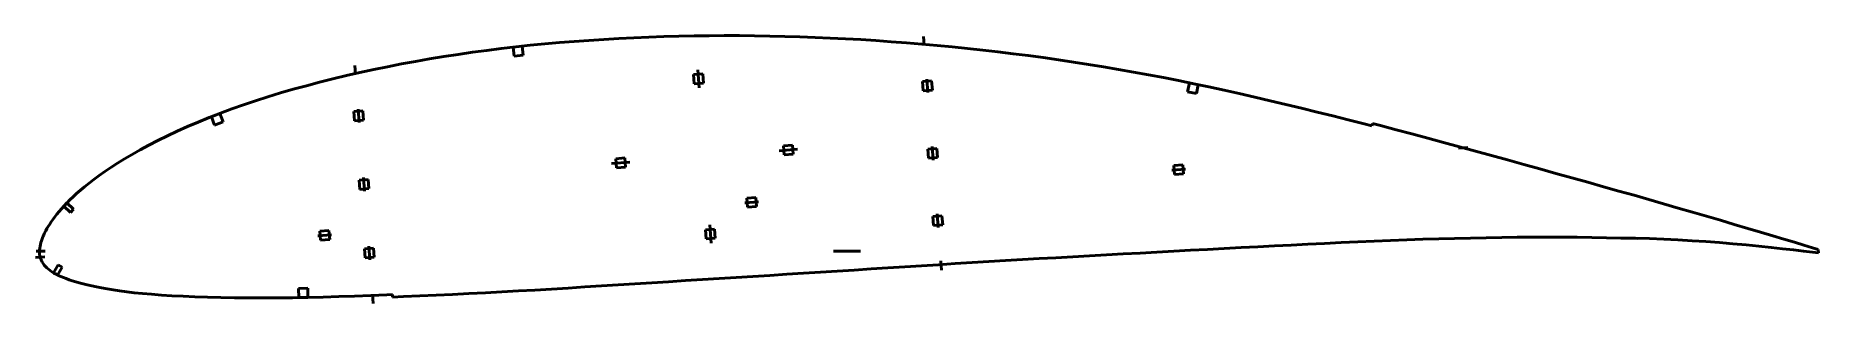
# Model space of a CAD drawing. Header units: metres. Extents: x -294 to 489, y -23 to 95.
import ezdxf

# ---------------------------------------------------------------- set-up
doc = ezdxf.new("R2010")
doc.units = ezdxf.units.M
for name, color, linetype, lineweight in [('FoilLayer', 1, 'Continuous', 50), ('StringerLayer', 1, 'Continuous', 50), ('SubLayer', 1, 'Continuous', 50)]:
    doc.layers.add(name, color=color, linetype=linetype, lineweight=lineweight)

msp = doc.modelspace()

# ---------------------------------------------------------------- linework, layer by layer
at = {"layer": 'FoilLayer'}
for p, q in [((-24.4, 94.03), (-31, 93.75)), ((-17.8, 94.26), (-24.4, 94.03)), ((-11.18, 94.44), (-17.8, 94.26)), ((-4.55, 94.58), (-11.18, 94.44)), ((2.09, 94.66), (-4.55, 94.58)), ((8.73, 94.71), (2.09, 94.66)), ((15.36, 94.7), (8.73, 94.71)), ((22, 94.65), (15.36, 94.7)), ((28.64, 94.55), (22, 94.65)), ((35.28, 94.4), (28.64, 94.55)), ((41.94, 94.2), (35.28, 94.4)), ((48.6, 93.96), (41.94, 94.2)), ((55.26, 93.67), (48.6, 93.96)), ((-108.15, 86.48), (-114.41, 85.51)), ((-101.85, 87.39), (-108.15, 86.48)), ((-95.54, 88.25), (-101.85, 87.39)), ((-89.2, 89.05), (-95.54, 88.25)), ((-82.85, 89.79), (-89.2, 89.05)), ((-76.49, 90.48), (-82.85, 89.79)), ((-70.11, 91.1), (-76.49, 90.48)), ((-63.69, 91.66), (-70.11, 91.1)), ((-57.22, 92.17), (-63.69, 91.66)), ((-50.7, 92.63), (-57.22, 92.17)), ((-44.15, 93.05), (-50.7, 92.63)), ((-37.58, 93.43), (-44.15, 93.05)), ((-31, 93.75), (-37.58, 93.43)), ((61.93, 93.33), (55.26, 93.67)), ((68.61, 92.95), (61.93, 93.33)), ((75.3, 92.53), (68.61, 92.95)), ((82, 92.05), (75.3, 92.53)), ((88.7, 91.54), (82, 92.05)), ((95.4, 90.98), (88.7, 91.54)), ((102.11, 90.38), (95.4, 90.98)), ((108.82, 89.75), (102.11, 90.38)), ((115.52, 89.07), (108.82, 89.75)), ((122.2, 88.35), (115.52, 89.07)), ((128.86, 87.59), (122.2, 88.35)), ((135.5, 86.78), (128.86, 87.59)), ((142.14, 85.93), (135.5, 86.78)), ((-151.25, 78.53), (-157.21, 77.17)), ((-145.22, 79.84), (-151.25, 78.53)), ((-139.15, 81.08), (-145.22, 79.84)), ((-133.02, 82.27), (-139.15, 81.08)), ((-126.86, 83.41), (-133.02, 82.27)), ((-120.66, 84.48), (-126.86, 83.41)), ((-114.41, 85.51), (-120.66, 84.48)), ((148.77, 85.04), (142.14, 85.93)), ((155.4, 84.1), (148.77, 85.04)), ((162.01, 83.11), (155.4, 84.1)), ((168.62, 82.08), (162.01, 83.11)), ((175.21, 81.01), (168.62, 82.08)), ((181.8, 79.89), (175.21, 81.01)), ((188.39, 78.73), (181.8, 79.89)), ((194.98, 77.51), (188.39, 78.73)), ((-180.54, 71.14), (-186.17, 69.52)), ((-174.8, 72.72), (-180.54, 71.14)), ((-168.99, 74.27), (-174.8, 72.72)), ((-163.12, 75.75), (-168.99, 74.27)), ((-157.21, 77.17), (-163.12, 75.75)), ((201.59, 76.25), (194.98, 77.51)), ((208.21, 74.94), (201.59, 76.25)), ((214.84, 73.58), (208.21, 74.94)), ((221.48, 72.18), (214.84, 73.58)), ((228.15, 70.73), (221.48, 72.18)), ((234.85, 69.23), (228.15, 70.73)), ((-202.34, 64.37), (-207.5, 62.54)), ((-197.06, 66.14), (-202.34, 64.37)), ((-191.68, 67.86), (-197.06, 66.14)), ((-186.17, 69.52), (-191.68, 67.86)), ((241.6, 67.68), (234.85, 69.23)), ((248.39, 66.09), (241.6, 67.68)), ((255.24, 64.47), (248.39, 66.09)), ((262.1, 62.82), (255.24, 64.47)), ((268.97, 61.15), (262.1, 62.82)), ((-222.28, 56.76), (-226.94, 54.75)), ((-217.48, 58.73), (-222.28, 56.76)), ((-212.55, 60.66), (-217.48, 58.73)), ((-207.5, 62.54), (-212.55, 60.66)), ((275.84, 59.45), (268.97, 61.15)), ((282.71, 57.73), (275.84, 59.45)), ((289.6, 55.97), (282.71, 57.73)), ((293.08, 55.08), (289.6, 55.97)), ((293.34, 56.09), (293.08, 55.08)), ((296.77, 55.21), (293.34, 56.09)), ((303.7, 53.4), (296.77, 55.21)), ((-239.98, 48.6), (-243.95, 46.55)), ((-235.8, 50.66), (-239.98, 48.6)), ((-231.45, 52.71), (-235.8, 50.66)), ((-226.94, 54.75), (-231.45, 52.71)), ((310.64, 51.56), (303.7, 53.4)), ((317.59, 49.71), (310.64, 51.56)), ((324.56, 47.83), (317.59, 49.71)), ((331.56, 45.93), (324.56, 47.83)), ((-254.58, 40.6), (-257.69, 38.69)), ((-251.26, 42.55), (-254.58, 40.6)), ((-247.72, 44.54), (-251.26, 42.55)), ((-243.95, 46.55), (-247.72, 44.54)), ((338.59, 44), (331.56, 45.93)), ((345.63, 42.07), (338.59, 44)), ((352.67, 40.12), (345.63, 42.07)), ((359.72, 38.16), (352.67, 40.12)), ((-268.09, 31.56), (-270.23, 29.93)), ((-265.78, 33.25), (-268.09, 31.56)), ((-263.28, 35.01), (-265.78, 33.25)), ((-260.58, 36.82), (-263.28, 35.01)), ((-257.69, 38.69), (-260.58, 36.82)), ((366.77, 36.19), (359.72, 38.16)), ((373.82, 34.22), (366.77, 36.19)), ((380.84, 32.25), (373.82, 34.22)), ((387.82, 30.29), (380.84, 32.25)), ((-277.24, 23.92), (-278.67, 22.54)), ((-275.69, 25.35), (-277.24, 23.92)), ((-274.02, 26.83), (-275.69, 25.35)), ((-272.2, 28.35), (-274.02, 26.83)), ((-270.23, 29.93), (-272.2, 28.35)), ((394.71, 28.35), (387.82, 30.29)), ((401.5, 26.44), (394.71, 28.35)), ((408.17, 24.57), (401.5, 26.44)), ((414.72, 22.7), (408.17, 24.57)), ((-284.33, 16.3), (-285.22, 15.16)), ((-283.37, 17.46), (-284.33, 16.3)), ((-282.34, 18.67), (-283.37, 17.46)), ((-281.21, 19.91), (-282.34, 18.67)), ((-279.99, 21.2), (-281.21, 19.91)), ((-278.67, 22.54), (-279.99, 21.2)), ((421.17, 20.85), (414.72, 22.7)), ((427.51, 18.99), (421.17, 20.85)), ((433.78, 17.16), (427.51, 18.99)), ((439.96, 15.39), (433.78, 17.16)), ((-289.7, 8.07), (-290.12, 7.18)), ((-289.22, 8.98), (-289.7, 8.07)), ((-288.68, 9.94), (-289.22, 8.98)), ((-288.1, 10.94), (-288.68, 9.94)), ((-287.47, 11.95), (-288.1, 10.94)), ((-286.78, 12.99), (-287.47, 11.95)), ((-286.03, 14.06), (-286.78, 12.99)), ((-285.22, 15.16), (-286.03, 14.06)), ((446.09, 13.6), (439.96, 15.39)), ((452.17, 11.81), (446.09, 13.6)), ((458.07, 10.06), (452.17, 11.81)), ((463.71, 8.38), (458.07, 10.06)), ((469.05, 6.8), (463.71, 8.38)), ((-291.92, 0.69), (-291.95, -0.05)), ((-291.85, 1.43), (-291.92, 0.69)), ((-291.73, 2.19), (-291.85, 1.43)), ((-291.58, 2.98), (-291.73, 2.19)), ((-291.39, 3.78), (-291.58, 2.98)), ((-291.14, 4.57), (-291.39, 3.78)), ((-290.84, 5.4), (-291.14, 4.57)), ((-290.5, 6.28), (-290.84, 5.4)), ((-290.12, 7.18), (-290.5, 6.28)), ((198.68, -0.38), (206.07, 0.03)), ((206.07, 0.03), (213.46, 0.42)), ((213.46, 0.42), (220.85, 0.81)), ((220.85, 0.81), (228.23, 1.21)), ((228.23, 1.21), (235.6, 1.61)), ((235.6, 1.61), (242.95, 1.99)), ((242.95, 1.99), (250.28, 2.37)), ((250.28, 2.37), (257.62, 2.73)), ((257.62, 2.73), (264.97, 3.08)), ((264.97, 3.08), (272.3, 3.44)), ((272.3, 3.44), (279.61, 3.78)), ((279.61, 3.78), (286.86, 4.12)), ((286.86, 4.12), (294.06, 4.44)), ((294.06, 4.44), (301.23, 4.73)), ((301.23, 4.73), (308.37, 5.01)), ((308.37, 5.01), (315.44, 5.27)), ((315.44, 5.27), (322.44, 5.49)), ((322.44, 5.49), (329.4, 5.67)), ((329.4, 5.67), (336.35, 5.82)), ((336.35, 5.82), (343.28, 5.95)), ((343.28, 5.95), (350.14, 6.09)), ((350.14, 6.09), (356.87, 6.21)), ((356.87, 6.21), (363.48, 6.25)), ((363.48, 6.25), (370.07, 6.22)), ((370.07, 6.22), (376.65, 6.19)), ((376.65, 6.19), (383.18, 6.17)), ((383.18, 6.17), (389.61, 6.1)), ((389.61, 6.1), (396.02, 5.96)), ((396.02, 5.96), (402.41, 5.81)), ((402.41, 5.81), (408.73, 5.7)), ((408.73, 5.7), (414.97, 5.54)), ((414.97, 5.54), (421.18, 5.27)), ((421.18, 5.27), (427.43, 4.96)), ((427.43, 4.96), (433.65, 4.64)), ((433.65, 4.64), (439.71, 4.3)), ((439.71, 4.3), (445.66, 3.84)), ((445.66, 3.84), (451.57, 3.32)), ((451.57, 3.32), (457.37, 2.78)), ((457.37, 2.78), (462.98, 2.24)), ((462.98, 2.24), (468.32, 1.69)), ((468.32, 1.69), (473.37, 1.13)), ((474, 5.34), (469.05, 6.8)), ((473.37, 1.13), (478.12, 0.61)), ((478.55, 3.96), (474, 5.34)), ((478.12, 0.61), (482.52, 0.09)), ((482.71, 2.67), (478.55, 3.96)), ((482.52, 0.09), (486.58, -0.4)), ((486.56, 1.51), (482.71, 2.67)), ((488.95, 0.75), (486.56, 1.51)), ((489.09, -0.73), (488.95, 0.75)), ((-291.95, -0.05), (-291.95, -0.72)), ((-291.95, -0.72), (-291.9, -1.39)), ((-291.9, -1.39), (-291.79, -2.07)), ((-291.79, -2.07), (-291.62, -2.74)), ((-291.62, -2.74), (-291.39, -3.42)), ((-291.39, -3.42), (-291.1, -4.1)), ((-291.1, -4.1), (-290.76, -4.76)), ((-290.76, -4.76), (-290.35, -5.41)), ((-290.35, -5.41), (-289.87, -6.05)), ((-289.87, -6.05), (-289.32, -6.67)), ((-289.32, -6.67), (-288.71, -7.28)), ((-288.71, -7.28), (-288.03, -7.88)), ((65.74, -8.25), (73.14, -7.78)), ((73.14, -7.78), (80.55, -7.31)), ((80.55, -7.31), (87.95, -6.83)), ((87.95, -6.83), (95.35, -6.36)), ((95.35, -6.36), (102.74, -5.89)), ((102.74, -5.89), (110.12, -5.43)), ((110.12, -5.43), (117.5, -4.98)), ((117.5, -4.98), (124.88, -4.53)), ((124.88, -4.53), (132.25, -4.09)), ((132.25, -4.09), (139.61, -3.66)), ((139.61, -3.66), (146.97, -3.23)), ((146.97, -3.23), (154.33, -2.82)), ((154.33, -2.82), (161.71, -2.41)), ((161.71, -2.41), (169.1, -2.01)), ((169.1, -2.01), (176.49, -1.61)), ((176.49, -1.61), (183.89, -1.2)), ((183.89, -1.2), (191.29, -0.78)), ((191.29, -0.78), (198.68, -0.38)), ((486.58, -0.4), (489.09, -0.73)), ((-288.03, -7.88), (-287.3, -8.46)), ((-287.3, -8.46), (-286.5, -9.02)), ((-286.5, -9.02), (-285.64, -9.56)), ((-285.64, -9.56), (-284.72, -10.09)), ((-284.72, -10.09), (-283.72, -10.59)), ((-283.72, -10.59), (-282.65, -11.08)), ((-282.65, -11.08), (-281.5, -11.56)), ((-281.5, -11.56), (-280.27, -12.03)), ((-280.27, -12.03), (-278.96, -12.5)), ((-278.96, -12.5), (-277.57, -12.97)), ((-277.57, -12.97), (-276.08, -13.44)), ((-276.08, -13.44), (-274.5, -13.9)), ((-274.5, -13.9), (-272.82, -14.35)), ((-272.82, -14.35), (-271.01, -14.8)), ((-271.01, -14.8), (-269.06, -15.24)), ((-269.06, -15.24), (-266.96, -15.68)), ((-52.58, -15.68), (-45.24, -15.23)), ((-45.24, -15.23), (-37.88, -14.78)), ((-37.88, -14.78), (-30.52, -14.32)), ((-30.52, -14.32), (-23.13, -13.85)), ((-23.13, -13.85), (-15.74, -13.38)), ((-15.74, -13.38), (-8.33, -12.91)), ((-8.33, -12.91), (-0.92, -12.45)), ((-0.92, -12.45), (6.49, -11.98)), ((6.49, -11.98), (13.9, -11.52)), ((13.9, -11.52), (21.3, -11.06)), ((21.3, -11.06), (28.7, -10.59)), ((28.7, -10.59), (36.11, -10.12)), ((36.11, -10.12), (43.51, -9.65)), ((43.51, -9.65), (50.92, -9.18)), ((50.92, -9.18), (58.33, -8.72)), ((58.33, -8.72), (65.74, -8.25)), ((-266.96, -15.68), (-264.7, -16.11)), ((-264.7, -16.11), (-262.26, -16.55)), ((-262.26, -16.55), (-259.62, -16.98)), ((-259.62, -16.98), (-256.77, -17.41)), ((-256.77, -17.41), (-253.69, -17.81)), ((-253.69, -17.81), (-250.34, -18.2)), ((-250.34, -18.2), (-246.69, -18.55)), ((-246.69, -18.55), (-242.73, -18.89)), ((-242.73, -18.89), (-238.46, -19.21)), ((-238.46, -19.21), (-233.86, -19.51)), ((-233.86, -19.51), (-228.96, -19.77)), ((-228.96, -19.77), (-223.74, -19.99)), ((-223.74, -19.99), (-218.22, -20.16)), ((-218.22, -20.16), (-212.42, -20.3)), ((-212.42, -20.3), (-206.39, -20.41)), ((-206.39, -20.41), (-200.2, -20.49)), ((-200.2, -20.49), (-193.88, -20.52)), ((-193.88, -20.52), (-187.46, -20.49)), ((-187.46, -20.49), (-180.93, -20.41)), ((-180.93, -20.41), (-174.26, -20.28)), ((-174.26, -20.28), (-167.46, -20.11)), ((-167.46, -20.11), (-160.57, -19.91)), ((-160.57, -19.91), (-153.6, -19.68)), ((-153.6, -19.68), (-146.53, -19.42)), ((-146.53, -19.42), (-139.4, -19.15)), ((-139.4, -19.15), (-137, -19.05)), ((-137, -19.05), (-136.96, -20.1)), ((-136.96, -20.1), (-132.19, -19.91)), ((-132.19, -19.91), (-125.02, -19.62)), ((-125.02, -19.62), (-117.85, -19.3)), ((-117.85, -19.3), (-110.67, -18.96)), ((-110.67, -18.96), (-103.45, -18.6)), ((-103.45, -18.6), (-96.21, -18.22)), ((-96.21, -18.22), (-88.95, -17.83)), ((-88.95, -17.83), (-81.69, -17.44)), ((-81.69, -17.44), (-74.45, -17.03)), ((-74.45, -17.03), (-67.19, -16.6)), ((-67.19, -16.6), (-59.9, -16.14)), ((-59.9, -16.14), (-52.58, -15.68))]:
    msp.add_line(p, q, dxfattribs=at)
at = {"layer": 'StringerLayer'}
for p, q in [((-80.02, 90.1), (-83.99, 89.67)), ((-83.99, 89.67), (-83.57, 85.69)), ((-83.57, 85.69), (-79.59, 86.12)), ((-79.59, 86.12), (-80.02, 90.1)), ((212.93, 73.98), (212.11, 70.07)), ((216.85, 73.16), (212.93, 73.98)), ((216.02, 69.24), (216.85, 73.16)), ((212.11, 70.07), (216.02, 69.24)), ((-212.79, 60.57), (-216.51, 59.11)), ((-216.51, 59.11), (-215.06, 55.38)), ((-215.06, 55.38), (-211.33, 56.84)), ((-211.33, 56.84), (-212.79, 60.57)), ((-279.94, 21.25), (-281.31, 19.8)), ((-281.31, 19.8), (-278.41, 17.05)), ((-277.03, 18.5), (-279.94, 21.25)), ((-278.41, 17.05), (-277.03, 18.5)), ((-283.8, -6.01), (-285.76, -9.5)), ((-284.02, -10.48), (-282.06, -6.99)), ((-282.06, -6.99), (-283.8, -6.01)), ((-285.76, -9.5), (-284.02, -10.48)), ((-174.18, -16.27), (-178.18, -16.35)), ((-178.18, -16.35), (-178.1, -20.35)), ((-178.1, -20.35), (-174.1, -20.27)), ((-174.1, -20.27), (-174.18, -16.27))]:
    msp.add_line(p, q, dxfattribs=at)
at = {"layer": 'SubLayer'}
for p, q in [((96.24, 94.4), (96.54, 90.41)), ((-153.52, 81.58), (-153.21, 77.59)), ((-2.93, 79.73), (-2.32, 71.76)), ((-0.78, 77.89), (-4.77, 77.58)), ((-4.77, 77.58), (-4.46, 73.6)), ((-4.46, 73.6), (-0.48, 73.9)), ((-0.48, 73.9), (-0.78, 77.89)), ((99.75, 74.82), (95.76, 74.51)), ((95.76, 74.51), (96.07, 70.52)), ((96.07, 70.52), (100.06, 70.83)), ((97.68, 75.66), (98.14, 69.68)), ((100.06, 70.83), (99.75, 74.82)), ((-149.98, 61.64), (-153.96, 61.33)), ((-153.96, 61.33), (-153.66, 57.35)), ((-153.66, 57.35), (-149.67, 57.65)), ((-152.05, 62.48), (-151.59, 56.5)), ((-149.67, 57.65), (-149.98, 61.64)), ((-34.96, 40.97), (-38.94, 40.66)), ((-38.94, 40.66), (-38.64, 36.67)), ((-34.65, 36.98), (-34.96, 40.97)), ((32.81, 44.17), (40.79, 44.79)), ((38.64, 46.63), (34.65, 46.32)), ((34.65, 46.32), (34.96, 42.33)), ((34.96, 42.33), (38.94, 42.64)), ((38.94, 42.64), (38.64, 46.63)), ((102.03, 45.21), (98.04, 44.91)), ((98.04, 44.91), (98.35, 40.92)), ((98.35, 40.92), (102.33, 41.23)), ((99.96, 46.06), (100.42, 40.08)), ((102.33, 41.23), (102.03, 45.21)), ((331.16, 45.34), (335.15, 45.64)), ((-147.66, 31.5), (-151.64, 31.19)), ((-149.73, 32.34), (-149.27, 26.36)), ((-147.35, 27.51), (-147.66, 31.5)), ((-40.79, 38.51), (-32.81, 39.12)), ((-38.64, 36.67), (-34.65, 36.98)), ((205.2, 35.64), (211.18, 36.1)), ((210.03, 38.02), (206.05, 37.71)), ((206.05, 37.71), (206.35, 33.73)), ((206.35, 33.73), (210.34, 34.03)), ((210.34, 34.03), (210.03, 38.02)), ((-151.64, 31.19), (-151.34, 27.2)), ((-151.34, 27.2), (-147.35, 27.51)), ((22.59, 23.6), (18.6, 23.29)), ((22.89, 19.61), (22.59, 23.6)), ((412.42, 22.84), (412.71, 23.79)), ((17.76, 21.22), (23.74, 21.68)), ((18.6, 23.29), (18.91, 19.3)), ((18.91, 19.3), (22.89, 19.61)), ((102.23, 16.46), (102.69, 10.48)), ((-164.86, 9.17), (-168.85, 8.87)), ((-168.85, 8.87), (-168.54, 4.88)), ((-164.55, 5.19), (-164.86, 9.17)), ((4.46, 9.7), (0.48, 9.4)), ((0.48, 9.4), (0.78, 5.41)), ((2.93, 3.57), (2.32, 11.54)), ((4.77, 5.71), (4.46, 9.7)), ((104.3, 15.61), (100.32, 15.31)), ((100.32, 15.31), (100.62, 11.32)), ((100.62, 11.32), (104.61, 11.63)), ((104.61, 11.63), (104.3, 15.61)), ((450.83, 11.68), (451.13, 12.63)), ((-293.45, 0), (-289.45, 0)), ((-169.69, 6.8), (-163.71, 7.26)), ((-168.54, 4.88), (-164.55, 5.19)), ((-145.34, 1.36), (-149.33, 1.05)), ((-149.33, 1.05), (-149.02, -2.94)), ((-147.41, 2.2), (-146.95, -3.78)), ((-145.03, -2.63), (-145.34, 1.36)), ((0.78, 5.41), (4.77, 5.71)), ((56.69, 0), (68.52, 0)), ((409.26, 5.19), (409.33, 6.18)), ((449.2, 3.03), (449.29, 4.02)), ((469.11, 1.1), (469.19, 2.1)), ((470, 6), (470.33, 6.95)), ((-293.66, -2.74), (-289.67, -2.43)), ((-149.02, -2.94), (-145.03, -2.63)), ((103.83, -4.27), (104.14, -8.26)), ((-145.79, -18.89), (-145.48, -22.88))]:
    msp.add_line(p, q, dxfattribs=at)

doc.saveas('drawing.dxf')
